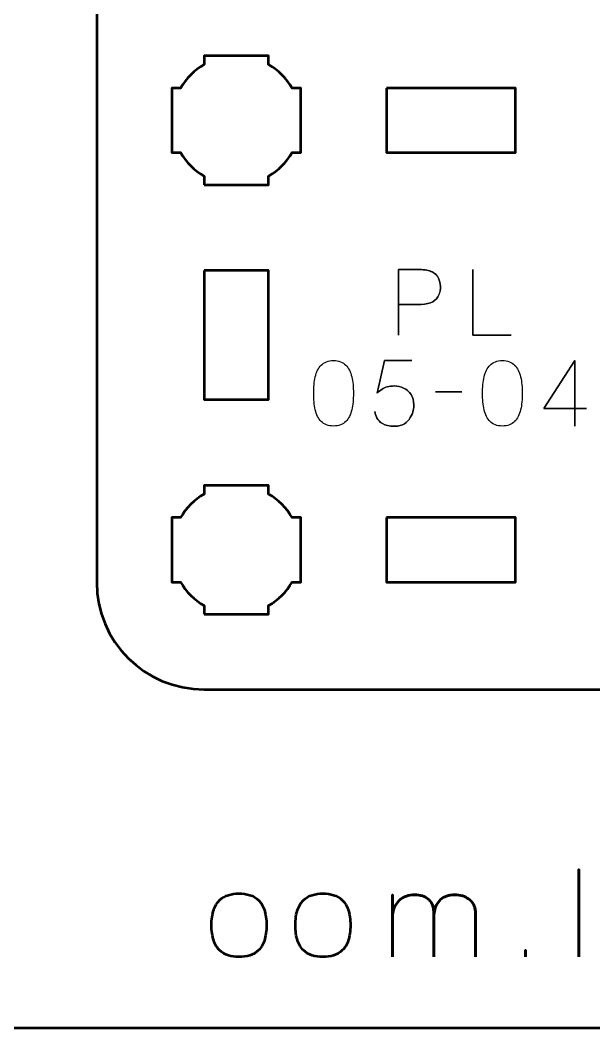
# Model space of a CAD drawing. Header units: centimetres. Extents: x -21 to 0, y -29.7 to 0.
# Drawn here: x -10.5 to -7.828, y -29.7 to -25.008 of the extents above; entities that cross this region are included whole.
import ezdxf

# ---------------------------------------------------------------- set-up
doc = ezdxf.new("R2010")
doc.units = ezdxf.units.CM
doc.header["$MEASUREMENT"] = 0
doc.layers.add('Layer 1', color=7, linetype='Continuous')

msp = doc.modelspace()

# ---------------------------------------------------------------- linework, layer by layer
at = {"layer": 'Layer 1', "color": 1, "lineweight": 53}
msp.add_open_spline([(-21.00003, -29.19995), (-21.00003, -29.19995), (-21.00003, -1.69992), (-21.00003, -1.69992), (-21.00003, -1.69992), (-21.00003, -1.61709), (-20.93286, -1.54992), (-20.85003, -1.54992), (-20.85003, -1.54992), (-20.7672, -1.54992), (-20.70003, -1.48275), (-20.70003, -1.39992), (-20.70003, -1.39992), (-20.70003, -1.31709), (-20.7672, -1.24992), (-20.85003, -1.24992), (-20.85003, -1.24992), (-20.93286, -1.24992), (-21.00003, -1.18275), (-21.00003, -1.09992), (-21.00003, -1.09992), (-21.00003, -1.09992), (-21.00003, -0.49992), (-21.00003, -0.49992), (-21.00003, -0.49992), (-21.00003, -0.22295), (-20.77694, 0.00004), (-20.49994, 0.00004), (-20.49994, 0.00004), (-20.49994, 0.00004), (-0.50008, 0.00004), (-0.50008, 0.00004), (-0.50008, 0.00004), (-0.22294, 0.00004), (0.00002, -0.22295), (0.00002, -0.49992), (0.00002, -0.49992), (0.00002, -0.49992), (0.00002, -29.19995), (0.00002, -29.19995), (0.00002, -29.19995), (0.00002, -29.47695), (-0.22294, -29.70004), (-0.50008, -29.70004), (-0.50008, -29.70004), (-0.50008, -29.70004), (-20.49994, -29.70004), (-20.49994, -29.70004), (-20.49994, -29.70004), (-20.77694, -29.70004), (-21.00003, -29.47695), (-21.00003, -29.19995)], degree=3, knots=[0, 0, 0, 0, 0.0769231, 0.0769231, 0.0769231, 0.0769231, 0.1538462, 0.1538462, 0.1538462, 0.1538462, 0.2307692, 0.2307692, 0.2307692, 0.2307692, 0.3076923, 0.3076923, 0.3076923, 0.3076923, 0.3846154, 0.3846154, 0.3846154, 0.3846154, 0.4615385, 0.4615385, 0.4615385, 0.4615385, 0.5384615, 0.5384615, 0.5384615, 0.5384615, 0.6153846, 0.6153846, 0.6153846, 0.6153846, 0.6923077, 0.6923077, 0.6923077, 0.6923077, 0.7692308, 0.7692308, 0.7692308, 0.7692308, 0.8461538, 0.8461538, 0.8461538, 0.8461538, 0.9230769, 0.9230769, 0.9230769, 0.9230769, 1, 1, 1, 1], dxfattribs=at)
at = {"layer": 'Layer 1', "color": 3, "lineweight": 53}
msp.add_open_spline([(-9.64358, -20.8244), (-9.64358, -20.8244), (-1.34368, -20.8244), (-1.34368, -20.8244), (-1.34368, -20.8244), (-1.06668, -20.8244), (-0.84358, -21.04749), (-0.84358, -21.32449), (-0.84358, -21.32449), (-0.84358, -21.32449), (-0.84358, -27.62446), (-0.84358, -27.62446), (-0.84358, -27.62446), (-0.84358, -27.90143), (-1.06668, -28.12442), (-1.34368, -28.12442), (-1.34368, -28.12442), (-1.34368, -28.12442), (-9.64358, -28.12442), (-9.64358, -28.12442), (-9.64358, -28.12442), (-9.92058, -28.12442), (-10.14368, -27.90143), (-10.14368, -27.62446), (-10.14368, -27.62446), (-10.14368, -27.62446), (-10.14368, -21.32449), (-10.14368, -21.32449), (-10.14368, -21.32449), (-10.14368, -21.04749), (-9.92058, -20.8244), (-9.64358, -20.8244)], degree=3, knots=[0, 0, 0, 0, 0.125, 0.125, 0.125, 0.125, 0.25, 0.25, 0.25, 0.25, 0.375, 0.375, 0.375, 0.375, 0.5, 0.5, 0.5, 0.5, 0.625, 0.625, 0.625, 0.625, 0.75, 0.75, 0.75, 0.75, 0.875, 0.875, 0.875, 0.875, 1, 1, 1, 1], dxfattribs=at)
at = {"layer": 'Layer 1', "lineweight": 53}
for points, knots in [([(-9.64358, -25.77442), (-9.64358, -25.77442), (-9.64358, -25.73435), (-9.64358, -25.73435), (-9.64358, -25.73435), (-9.68919, -25.70789), (-9.72712, -25.66997), (-9.75344, -25.62435), (-9.75344, -25.62435), (-9.75344, -25.62435), (-9.79365, -25.62435), (-9.79365, -25.62435), (-9.79365, -25.62435), (-9.79365, -25.62435), (-9.79365, -25.47442), (-9.79365, -25.47442), (-9.79365, -25.47442), (-9.79365, -25.47442), (-9.79365, -25.32435), (-9.79365, -25.32435), (-9.79365, -25.32435), (-9.79365, -25.32435), (-9.75344, -25.32435), (-9.75344, -25.32435), (-9.75344, -25.32435), (-9.72712, -25.27888), (-9.68919, -25.24085), (-9.64358, -25.21453), (-9.64358, -25.21453), (-9.64358, -25.21453), (-9.64358, -25.17442), (-9.64358, -25.17442), (-9.64358, -25.17442), (-9.64358, -25.17442), (-9.49365, -25.17442), (-9.49365, -25.17442), (-9.49365, -25.17442), (-9.49365, -25.17442), (-9.34358, -25.17442), (-9.34358, -25.17442), (-9.34358, -25.17442), (-9.34358, -25.17442), (-9.34358, -25.21453), (-9.34358, -25.21453), (-9.34358, -25.21453), (-9.29811, -25.24085), (-9.26008, -25.27888), (-9.23376, -25.32435), (-9.23376, -25.32435), (-9.23376, -25.32435), (-9.19365, -25.32435), (-9.19365, -25.32435), (-9.19365, -25.32435), (-9.19365, -25.32435), (-9.19365, -25.47442), (-9.19365, -25.47442), (-9.19365, -25.47442), (-9.19365, -25.47442), (-9.19365, -25.62435), (-9.19365, -25.62435), (-9.19365, -25.62435), (-9.19365, -25.62435), (-9.23376, -25.62435), (-9.23376, -25.62435), (-9.23376, -25.62435), (-9.26008, -25.66997), (-9.29811, -25.70789), (-9.34358, -25.73435), (-9.34358, -25.73435), (-9.34358, -25.73435), (-9.34358, -25.77442), (-9.34358, -25.77442), (-9.34358, -25.77442), (-9.34358, -25.77442), (-9.49365, -25.77442), (-9.49365, -25.77442), (-9.49365, -25.77442), (-9.49365, -25.77442), (-9.64358, -25.77442), (-9.64358, -25.77442)], [0, 0, 0, 0, 0.05, 0.05, 0.05, 0.05, 0.1, 0.1, 0.1, 0.1, 0.15, 0.15, 0.15, 0.15, 0.2, 0.2, 0.2, 0.2, 0.25, 0.25, 0.25, 0.25, 0.3, 0.3, 0.3, 0.3, 0.35, 0.35, 0.35, 0.35, 0.4, 0.4, 0.4, 0.4, 0.45, 0.45, 0.45, 0.45, 0.5, 0.5, 0.5, 0.5, 0.55, 0.55, 0.55, 0.55, 0.6, 0.6, 0.6, 0.6, 0.65, 0.65, 0.65, 0.65, 0.7, 0.7, 0.7, 0.7, 0.75, 0.75, 0.75, 0.75, 0.8, 0.8, 0.8, 0.8, 0.85, 0.85, 0.85, 0.85, 0.9, 0.9, 0.9, 0.9, 0.95, 0.95, 0.95, 0.95, 1, 1, 1, 1]), ([(-8.79363, -25.32435), (-8.79363, -25.32435), (-8.19363, -25.32435), (-8.19363, -25.32435), (-8.19363, -25.32435), (-8.19363, -25.32435), (-8.19363, -25.62435), (-8.19363, -25.62435), (-8.19363, -25.62435), (-8.19363, -25.62435), (-8.79363, -25.62435), (-8.79363, -25.62435), (-8.79363, -25.62435), (-8.79363, -25.62435), (-8.79363, -25.32435), (-8.79363, -25.32435)], [0, 0, 0, 0, 0.25, 0.25, 0.25, 0.25, 0.5, 0.5, 0.5, 0.5, 0.75, 0.75, 0.75, 0.75, 1, 1, 1, 1]), ([(-9.64358, -26.17447), (-9.64358, -26.17447), (-9.34358, -26.17447), (-9.34358, -26.17447), (-9.34358, -26.17447), (-9.34358, -26.17447), (-9.34358, -26.77448), (-9.34358, -26.77448), (-9.34358, -26.77448), (-9.34358, -26.77448), (-9.64358, -26.77448), (-9.64358, -26.77448), (-9.64358, -26.77448), (-9.64358, -26.77448), (-9.64358, -26.17447), (-9.64358, -26.17447)], [0, 0, 0, 0, 0.25, 0.25, 0.25, 0.25, 0.5, 0.5, 0.5, 0.5, 0.75, 0.75, 0.75, 0.75, 1, 1, 1, 1]), ([(-9.64358, -27.77439), (-9.64358, -27.77439), (-9.64358, -27.73428), (-9.64358, -27.73428), (-9.64358, -27.73428), (-9.68919, -27.70796), (-9.72712, -27.66993), (-9.75344, -27.62446), (-9.75344, -27.62446), (-9.75344, -27.62446), (-9.79365, -27.62446), (-9.79365, -27.62446), (-9.79365, -27.62446), (-9.79365, -27.62446), (-9.79365, -27.47439), (-9.79365, -27.47439), (-9.79365, -27.47439), (-9.79365, -27.47439), (-9.79365, -27.32446), (-9.79365, -27.32446), (-9.79365, -27.32446), (-9.79365, -27.32446), (-9.75344, -27.32446), (-9.75344, -27.32446), (-9.75344, -27.32446), (-9.72712, -27.27884), (-9.68919, -27.24096), (-9.64358, -27.21464), (-9.64358, -27.21464), (-9.64358, -27.21464), (-9.64358, -27.17439), (-9.64358, -27.17439), (-9.64358, -27.17439), (-9.64358, -27.17439), (-9.49365, -27.17439), (-9.49365, -27.17439), (-9.49365, -27.17439), (-9.49365, -27.17439), (-9.34358, -27.17439), (-9.34358, -27.17439), (-9.34358, -27.17439), (-9.34358, -27.17439), (-9.34358, -27.21464), (-9.34358, -27.21464), (-9.34358, -27.21464), (-9.29811, -27.24096), (-9.26008, -27.27884), (-9.23376, -27.32446), (-9.23376, -27.32446), (-9.23376, -27.32446), (-9.19365, -27.32446), (-9.19365, -27.32446), (-9.19365, -27.32446), (-9.19365, -27.32446), (-9.19365, -27.47439), (-9.19365, -27.47439), (-9.19365, -27.47439), (-9.19365, -27.47439), (-9.19365, -27.62446), (-9.19365, -27.62446), (-9.19365, -27.62446), (-9.19365, -27.62446), (-9.23376, -27.62446), (-9.23376, -27.62446), (-9.23376, -27.62446), (-9.26008, -27.66993), (-9.29811, -27.70796), (-9.34358, -27.73428), (-9.34358, -27.73428), (-9.34358, -27.73428), (-9.34358, -27.77439), (-9.34358, -27.77439), (-9.34358, -27.77439), (-9.34358, -27.77439), (-9.49365, -27.77439), (-9.49365, -27.77439), (-9.49365, -27.77439), (-9.49365, -27.77439), (-9.64358, -27.77439), (-9.64358, -27.77439)], [0, 0, 0, 0, 0.05, 0.05, 0.05, 0.05, 0.1, 0.1, 0.1, 0.1, 0.15, 0.15, 0.15, 0.15, 0.2, 0.2, 0.2, 0.2, 0.25, 0.25, 0.25, 0.25, 0.3, 0.3, 0.3, 0.3, 0.35, 0.35, 0.35, 0.35, 0.4, 0.4, 0.4, 0.4, 0.45, 0.45, 0.45, 0.45, 0.5, 0.5, 0.5, 0.5, 0.55, 0.55, 0.55, 0.55, 0.6, 0.6, 0.6, 0.6, 0.65, 0.65, 0.65, 0.65, 0.7, 0.7, 0.7, 0.7, 0.75, 0.75, 0.75, 0.75, 0.8, 0.8, 0.8, 0.8, 0.85, 0.85, 0.85, 0.85, 0.9, 0.9, 0.9, 0.9, 0.95, 0.95, 0.95, 0.95, 1, 1, 1, 1]), ([(-8.79363, -27.32446), (-8.79363, -27.32446), (-8.19363, -27.32446), (-8.19363, -27.32446), (-8.19363, -27.32446), (-8.19363, -27.32446), (-8.19363, -27.62446), (-8.19363, -27.62446), (-8.19363, -27.62446), (-8.19363, -27.62446), (-8.79363, -27.62446), (-8.79363, -27.62446), (-8.79363, -27.62446), (-8.79363, -27.62446), (-8.79363, -27.32446), (-8.79363, -27.32446)], [0, 0, 0, 0, 0.25, 0.25, 0.25, 0.25, 0.5, 0.5, 0.5, 0.5, 0.75, 0.75, 0.75, 0.75, 1, 1, 1, 1])]:
    msp.add_open_spline(points, degree=3, knots=knots, dxfattribs=at)
at = {"layer": 'Layer 1', "color": 5, "lineweight": 30}
for points, knots in [([(-8.73821, -26.47448), (-8.73821, -26.47448), (-8.73821, -26.16925), (-8.73821, -26.16925), (-8.73821, -26.16925), (-8.73821, -26.16925), (-8.64092, -26.16925), (-8.64092, -26.16925), (-8.64092, -26.16925), (-8.6153, -26.16953), (-8.5953, -26.17324), (-8.58112, -26.1804), (-8.58112, -26.1804), (-8.56722, -26.1877), (-8.55741, -26.19723), (-8.55177, -26.20908), (-8.55177, -26.20908), (-8.54627, -26.22093), (-8.54323, -26.23374), (-8.54267, -26.2475), (-8.54267, -26.2475), (-8.542, -26.26157), (-8.54432, -26.27494), (-8.54983, -26.28761), (-8.54983, -26.28761), (-8.55537, -26.30031), (-8.56486, -26.31075), (-8.57809, -26.3189), (-8.57809, -26.3189), (-8.5916, -26.32701), (-8.6098, -26.33118), (-8.63294, -26.33142), (-8.63294, -26.33142), (-8.63294, -26.33142), (-8.73821, -26.33142), (-8.73821, -26.33142), (-8.73821, -26.33142), (-8.73821, -26.33142), (-8.63294, -26.33142), (-8.63294, -26.33142), (-8.63294, -26.33142), (-8.61019, -26.33118), (-8.59216, -26.32701), (-8.57865, -26.3189), (-8.57865, -26.3189), (-8.56528, -26.31075), (-8.55576, -26.30031), (-8.55011, -26.28761), (-8.55011, -26.28761), (-8.54461, -26.27494), (-8.54214, -26.26157), (-8.54267, -26.2475), (-8.54267, -26.2475), (-8.54323, -26.23374), (-8.54627, -26.22093), (-8.55191, -26.20908), (-8.55191, -26.20908), (-8.5577, -26.19723), (-8.56761, -26.1877), (-8.58154, -26.1804), (-8.58154, -26.1804), (-8.59572, -26.17324), (-8.61559, -26.16953), (-8.64092, -26.16925), (-8.64092, -26.16925), (-8.64092, -26.16925), (-8.73821, -26.16925), (-8.73821, -26.16925), (-8.73821, -26.16925), (-8.73821, -26.16925), (-8.73821, -26.47448), (-8.73821, -26.47448)], [0, 0, 0, 0, 0.0555556, 0.0555556, 0.0555556, 0.0555556, 0.1111111, 0.1111111, 0.1111111, 0.1111111, 0.1666667, 0.1666667, 0.1666667, 0.1666667, 0.2222222, 0.2222222, 0.2222222, 0.2222222, 0.2777778, 0.2777778, 0.2777778, 0.2777778, 0.3333333, 0.3333333, 0.3333333, 0.3333333, 0.3888889, 0.3888889, 0.3888889, 0.3888889, 0.4444444, 0.4444444, 0.4444444, 0.4444444, 0.5, 0.5, 0.5, 0.5, 0.5555556, 0.5555556, 0.5555556, 0.5555556, 0.6111111, 0.6111111, 0.6111111, 0.6111111, 0.6666667, 0.6666667, 0.6666667, 0.6666667, 0.7222222, 0.7222222, 0.7222222, 0.7222222, 0.7777778, 0.7777778, 0.7777778, 0.7777778, 0.8333333, 0.8333333, 0.8333333, 0.8333333, 0.8888889, 0.8888889, 0.8888889, 0.8888889, 0.9444444, 0.9444444, 0.9444444, 0.9444444, 1, 1, 1, 1]), ([(-8.2136, -26.47448), (-8.2136, -26.47448), (-8.39178, -26.47448), (-8.39178, -26.47448), (-8.39178, -26.47448), (-8.39178, -26.47448), (-8.39178, -26.16925), (-8.39178, -26.16925), (-8.39178, -26.16925), (-8.39178, -26.16925), (-8.39178, -26.47448), (-8.39178, -26.47448), (-8.39178, -26.47448), (-8.39178, -26.47448), (-8.2136, -26.47448), (-8.2136, -26.47448)], [0, 0, 0, 0, 0.25, 0.25, 0.25, 0.25, 0.5, 0.5, 0.5, 0.5, 0.75, 0.75, 0.75, 0.75, 1, 1, 1, 1]), ([(-9.04068, -26.89781), (-9.01617, -26.89753), (-8.99715, -26.89065), (-8.98364, -26.87714), (-8.98364, -26.87714), (-8.97027, -26.86362), (-8.96092, -26.84546), (-8.95566, -26.82242), (-8.95566, -26.82242), (-8.95058, -26.79956), (-8.94808, -26.77391), (-8.94836, -26.74541), (-8.94836, -26.74541), (-8.94808, -26.71729), (-8.95058, -26.69165), (-8.95566, -26.66864), (-8.95566, -26.66864), (-8.96092, -26.64589), (-8.97027, -26.62772), (-8.98364, -26.61393), (-8.98364, -26.61393), (-8.99715, -26.60042), (-9.01617, -26.5934), (-9.04068, -26.59297), (-9.04068, -26.59297), (-9.06538, -26.5934), (-9.08439, -26.60042), (-9.09776, -26.61393), (-9.09776, -26.61393), (-9.11124, -26.62772), (-9.12048, -26.64589), (-9.1256, -26.66864), (-9.1256, -26.66864), (-9.13082, -26.69165), (-9.13329, -26.71729), (-9.1329, -26.74541), (-9.1329, -26.74541), (-9.13329, -26.77391), (-9.13082, -26.79956), (-9.1256, -26.82242), (-9.1256, -26.82242), (-9.12048, -26.84546), (-9.11124, -26.86362), (-9.09776, -26.87714), (-9.09776, -26.87714), (-9.08439, -26.89065), (-9.06538, -26.89753), (-9.04068, -26.89781)], [0, 0, 0, 0, 0.0833333, 0.0833333, 0.0833333, 0.0833333, 0.1666667, 0.1666667, 0.1666667, 0.1666667, 0.25, 0.25, 0.25, 0.25, 0.3333333, 0.3333333, 0.3333333, 0.3333333, 0.4166667, 0.4166667, 0.4166667, 0.4166667, 0.5, 0.5, 0.5, 0.5, 0.5833333, 0.5833333, 0.5833333, 0.5833333, 0.6666667, 0.6666667, 0.6666667, 0.6666667, 0.75, 0.75, 0.75, 0.75, 0.8333333, 0.8333333, 0.8333333, 0.8333333, 0.9166667, 0.9166667, 0.9166667, 0.9166667, 1, 1, 1, 1]), ([(-9.04068, -26.89781), (-9.01617, -26.89753), (-8.99715, -26.89065), (-8.98364, -26.87714), (-8.98364, -26.87714), (-8.97027, -26.86362), (-8.96092, -26.84546), (-8.95566, -26.82242), (-8.95566, -26.82242), (-8.95058, -26.79956), (-8.94808, -26.77391), (-8.94836, -26.74541), (-8.94836, -26.74541), (-8.94808, -26.71729), (-8.95058, -26.69165), (-8.95566, -26.66864), (-8.95566, -26.66864), (-8.96092, -26.64589), (-8.97027, -26.62772), (-8.98364, -26.61393), (-8.98364, -26.61393), (-8.99715, -26.60042), (-9.01617, -26.5934), (-9.04068, -26.59297), (-9.04068, -26.59297), (-9.06538, -26.5934), (-9.08439, -26.60042), (-9.09776, -26.61393), (-9.09776, -26.61393), (-9.11124, -26.62772), (-9.12048, -26.64589), (-9.1256, -26.66864), (-9.1256, -26.66864), (-9.13082, -26.69165), (-9.13329, -26.71729), (-9.1329, -26.74541), (-9.1329, -26.74541), (-9.13329, -26.77391), (-9.13082, -26.79956), (-9.1256, -26.82242), (-9.1256, -26.82242), (-9.12048, -26.84546), (-9.11124, -26.86362), (-9.09776, -26.87714), (-9.09776, -26.87714), (-9.08439, -26.89065), (-9.06538, -26.89753), (-9.04068, -26.89781)], [0, 0, 0, 0, 0.0833333, 0.0833333, 0.0833333, 0.0833333, 0.1666667, 0.1666667, 0.1666667, 0.1666667, 0.25, 0.25, 0.25, 0.25, 0.3333333, 0.3333333, 0.3333333, 0.3333333, 0.4166667, 0.4166667, 0.4166667, 0.4166667, 0.5, 0.5, 0.5, 0.5, 0.5833333, 0.5833333, 0.5833333, 0.5833333, 0.6666667, 0.6666667, 0.6666667, 0.6666667, 0.75, 0.75, 0.75, 0.75, 0.8333333, 0.8333333, 0.8333333, 0.8333333, 0.9166667, 0.9166667, 0.9166667, 0.9166667, 1, 1, 1, 1]), ([(-8.67619, -26.59259), (-8.67619, -26.59259), (-8.80326, -26.59259), (-8.80326, -26.59259), (-8.80326, -26.59259), (-8.80326, -26.59259), (-8.83702, -26.74417), (-8.83702, -26.74417), (-8.83702, -26.74417), (-8.8293, -26.73754), (-8.82186, -26.73162), (-8.81455, -26.72664), (-8.81455, -26.72664), (-8.80753, -26.72184), (-8.79942, -26.7181), (-8.79018, -26.71549), (-8.79018, -26.71549), (-8.78107, -26.71302), (-8.76964, -26.71179), (-8.75585, -26.71151), (-8.75585, -26.71151), (-8.74167, -26.71165), (-8.72773, -26.71482), (-8.71412, -26.72114), (-8.71412, -26.72114), (-8.70061, -26.72763), (-8.68932, -26.73726), (-8.68036, -26.7501), (-8.68036, -26.7501), (-8.67154, -26.76319), (-8.66684, -26.77956), (-8.66642, -26.79914), (-8.66642, -26.79914), (-8.66642, -26.80602), (-8.66766, -26.81484), (-8.66988, -26.82574), (-8.66988, -26.82574), (-8.67235, -26.83664), (-8.67676, -26.84764), (-8.68311, -26.85883), (-8.68311, -26.85883), (-8.68956, -26.87012), (-8.69867, -26.87961), (-8.71052, -26.88719), (-8.71052, -26.88719), (-8.72251, -26.89492), (-8.73793, -26.89876), (-8.7567, -26.89904), (-8.7567, -26.89904), (-8.78178, -26.89862), (-8.80051, -26.89463), (-8.81289, -26.88691), (-8.81289, -26.88691), (-8.82559, -26.87922), (-8.83413, -26.86997), (-8.83868, -26.85936), (-8.83868, -26.85936), (-8.84352, -26.84888), (-8.84655, -26.83939), (-8.84764, -26.83057), (-8.84764, -26.83057), (-8.84655, -26.83939), (-8.84352, -26.84888), (-8.83868, -26.85936), (-8.83868, -26.85936), (-8.83413, -26.86997), (-8.82559, -26.87922), (-8.81289, -26.88691), (-8.81289, -26.88691), (-8.80051, -26.89463), (-8.78178, -26.89862), (-8.7567, -26.89904), (-8.7567, -26.89904), (-8.73793, -26.89876), (-8.72251, -26.89492), (-8.71052, -26.88719), (-8.71052, -26.88719), (-8.69867, -26.87961), (-8.68956, -26.87012), (-8.68311, -26.85883), (-8.68311, -26.85883), (-8.67676, -26.84764), (-8.67235, -26.83664), (-8.66988, -26.82574), (-8.66988, -26.82574), (-8.66766, -26.81484), (-8.66642, -26.80602), (-8.66642, -26.79914), (-8.66642, -26.79914), (-8.66684, -26.77956), (-8.67154, -26.76319), (-8.68036, -26.7501), (-8.68036, -26.7501), (-8.68932, -26.73726), (-8.70061, -26.72763), (-8.71412, -26.72114), (-8.71412, -26.72114), (-8.72773, -26.71482), (-8.74167, -26.71165), (-8.75585, -26.71151), (-8.75585, -26.71151), (-8.76964, -26.71179), (-8.78107, -26.71302), (-8.79018, -26.71549), (-8.79018, -26.71549), (-8.79942, -26.7181), (-8.80753, -26.72184), (-8.81455, -26.72664), (-8.81455, -26.72664), (-8.82186, -26.73162), (-8.8293, -26.73754), (-8.83702, -26.74417), (-8.83702, -26.74417), (-8.83702, -26.74417), (-8.80326, -26.59259), (-8.80326, -26.59259), (-8.80326, -26.59259), (-8.80326, -26.59259), (-8.67619, -26.59259), (-8.67619, -26.59259)], [0, 0, 0, 0, 0.0333333, 0.0333333, 0.0333333, 0.0333333, 0.0666667, 0.0666667, 0.0666667, 0.0666667, 0.1, 0.1, 0.1, 0.1, 0.1333333, 0.1333333, 0.1333333, 0.1333333, 0.1666667, 0.1666667, 0.1666667, 0.1666667, 0.2, 0.2, 0.2, 0.2, 0.2333333, 0.2333333, 0.2333333, 0.2333333, 0.2666667, 0.2666667, 0.2666667, 0.2666667, 0.3, 0.3, 0.3, 0.3, 0.3333333, 0.3333333, 0.3333333, 0.3333333, 0.3666667, 0.3666667, 0.3666667, 0.3666667, 0.4, 0.4, 0.4, 0.4, 0.4333333, 0.4333333, 0.4333333, 0.4333333, 0.4666667, 0.4666667, 0.4666667, 0.4666667, 0.5, 0.5, 0.5, 0.5, 0.5333333, 0.5333333, 0.5333333, 0.5333333, 0.5666667, 0.5666667, 0.5666667, 0.5666667, 0.6, 0.6, 0.6, 0.6, 0.6333333, 0.6333333, 0.6333333, 0.6333333, 0.6666667, 0.6666667, 0.6666667, 0.6666667, 0.7, 0.7, 0.7, 0.7, 0.7333333, 0.7333333, 0.7333333, 0.7333333, 0.7666667, 0.7666667, 0.7666667, 0.7666667, 0.8, 0.8, 0.8, 0.8, 0.8333333, 0.8333333, 0.8333333, 0.8333333, 0.8666667, 0.8666667, 0.8666667, 0.8666667, 0.9, 0.9, 0.9, 0.9, 0.9333333, 0.9333333, 0.9333333, 0.9333333, 0.9666667, 0.9666667, 0.9666667, 0.9666667, 1, 1, 1, 1]), ([(-8.25438, -26.89781), (-8.22986, -26.89753), (-8.21084, -26.89065), (-8.19733, -26.87714), (-8.19733, -26.87714), (-8.18396, -26.86362), (-8.17461, -26.84546), (-8.16936, -26.82242), (-8.16936, -26.82242), (-8.16428, -26.79956), (-8.16177, -26.77391), (-8.16206, -26.74541), (-8.16206, -26.74541), (-8.16177, -26.71729), (-8.16428, -26.69165), (-8.16936, -26.66864), (-8.16936, -26.66864), (-8.17461, -26.64589), (-8.18396, -26.62772), (-8.19733, -26.61393), (-8.19733, -26.61393), (-8.21084, -26.60042), (-8.22986, -26.5934), (-8.25438, -26.59297), (-8.25438, -26.59297), (-8.27907, -26.5934), (-8.29809, -26.60042), (-8.31146, -26.61393), (-8.31146, -26.61393), (-8.32493, -26.62772), (-8.33418, -26.64589), (-8.33929, -26.66864), (-8.33929, -26.66864), (-8.34451, -26.69165), (-8.34698, -26.71729), (-8.34659, -26.74541), (-8.34659, -26.74541), (-8.34698, -26.77391), (-8.34451, -26.79956), (-8.33929, -26.82242), (-8.33929, -26.82242), (-8.33418, -26.84546), (-8.32493, -26.86362), (-8.31146, -26.87714), (-8.31146, -26.87714), (-8.29809, -26.89065), (-8.27907, -26.89753), (-8.25438, -26.89781)], [0, 0, 0, 0, 0.0833333, 0.0833333, 0.0833333, 0.0833333, 0.1666667, 0.1666667, 0.1666667, 0.1666667, 0.25, 0.25, 0.25, 0.25, 0.3333333, 0.3333333, 0.3333333, 0.3333333, 0.4166667, 0.4166667, 0.4166667, 0.4166667, 0.5, 0.5, 0.5, 0.5, 0.5833333, 0.5833333, 0.5833333, 0.5833333, 0.6666667, 0.6666667, 0.6666667, 0.6666667, 0.75, 0.75, 0.75, 0.75, 0.8333333, 0.8333333, 0.8333333, 0.8333333, 0.9166667, 0.9166667, 0.9166667, 0.9166667, 1, 1, 1, 1]), ([(-8.25438, -26.89781), (-8.22986, -26.89753), (-8.21084, -26.89065), (-8.19733, -26.87714), (-8.19733, -26.87714), (-8.18396, -26.86362), (-8.17461, -26.84546), (-8.16936, -26.82242), (-8.16936, -26.82242), (-8.16428, -26.79956), (-8.16177, -26.77391), (-8.16206, -26.74541), (-8.16206, -26.74541), (-8.16177, -26.71729), (-8.16428, -26.69165), (-8.16936, -26.66864), (-8.16936, -26.66864), (-8.17461, -26.64589), (-8.18396, -26.62772), (-8.19733, -26.61393), (-8.19733, -26.61393), (-8.21084, -26.60042), (-8.22986, -26.5934), (-8.25438, -26.59297), (-8.25438, -26.59297), (-8.27907, -26.5934), (-8.29809, -26.60042), (-8.31146, -26.61393), (-8.31146, -26.61393), (-8.32493, -26.62772), (-8.33418, -26.64589), (-8.33929, -26.66864), (-8.33929, -26.66864), (-8.34451, -26.69165), (-8.34698, -26.71729), (-8.34659, -26.74541), (-8.34659, -26.74541), (-8.34698, -26.77391), (-8.34451, -26.79956), (-8.33929, -26.82242), (-8.33929, -26.82242), (-8.33418, -26.84546), (-8.32493, -26.86362), (-8.31146, -26.87714), (-8.31146, -26.87714), (-8.29809, -26.89065), (-8.27907, -26.89753), (-8.25438, -26.89781)], [0, 0, 0, 0, 0.0833333, 0.0833333, 0.0833333, 0.0833333, 0.1666667, 0.1666667, 0.1666667, 0.1666667, 0.25, 0.25, 0.25, 0.25, 0.3333333, 0.3333333, 0.3333333, 0.3333333, 0.4166667, 0.4166667, 0.4166667, 0.4166667, 0.5, 0.5, 0.5, 0.5, 0.5833333, 0.5833333, 0.5833333, 0.5833333, 0.6666667, 0.6666667, 0.6666667, 0.6666667, 0.75, 0.75, 0.75, 0.75, 0.8333333, 0.8333333, 0.8333333, 0.8333333, 0.9166667, 0.9166667, 0.9166667, 0.9166667, 1, 1, 1, 1]), ([(-7.91747, -26.89781), (-7.91747, -26.89781), (-7.91747, -26.59259), (-7.91747, -26.59259), (-7.91747, -26.59259), (-7.91747, -26.59259), (-8.06134, -26.81649), (-8.06134, -26.81649), (-8.06134, -26.81649), (-8.06134, -26.81649), (-7.86329, -26.81649), (-7.86329, -26.81649), (-7.86329, -26.81649), (-7.86329, -26.81649), (-8.06134, -26.81649), (-8.06134, -26.81649), (-8.06134, -26.81649), (-8.06134, -26.81649), (-7.91747, -26.59259), (-7.91747, -26.59259), (-7.91747, -26.59259), (-7.91747, -26.59259), (-7.91747, -26.89781), (-7.91747, -26.89781)], [0, 0, 0, 0, 0.1666667, 0.1666667, 0.1666667, 0.1666667, 0.3333333, 0.3333333, 0.3333333, 0.3333333, 0.5, 0.5, 0.5, 0.5, 0.6666667, 0.6666667, 0.6666667, 0.6666667, 0.8333333, 0.8333333, 0.8333333, 0.8333333, 1, 1, 1, 1]), ([(-8.56651, -26.73825), (-8.56651, -26.73825), (-8.44332, -26.73825), (-8.44332, -26.73825), (-8.44332, -26.73825), (-8.44332, -26.73825), (-8.56651, -26.73825), (-8.56651, -26.73825)], [0, 0, 0, 0, 0.5, 0.5, 0.5, 0.5, 1, 1, 1, 1])]:
    msp.add_open_spline(points, degree=3, knots=knots, dxfattribs=at)
at = {"layer": 'Layer 1', "color": 5, "lineweight": 53}
for points, knots in [([(-7.89814, -29.36992), (-7.89814, -29.36992), (-7.89814, -28.96296), (-7.89814, -28.96296), (-7.89814, -28.96296), (-7.89814, -28.96296), (-7.89814, -29.36992), (-7.89814, -29.36992)], [0, 0, 0, 0, 0.5, 0.5, 0.5, 0.5, 1, 1, 1, 1]), ([(-9.48083, -29.36992), (-9.46305, -29.37001), (-9.4465, -29.36776), (-9.43107, -29.36296), (-9.43107, -29.36296), (-9.41564, -29.35816), (-9.402, -29.35016), (-9.39033, -29.33897), (-9.39033, -29.33897), (-9.37857, -29.32778), (-9.36945, -29.31263), (-9.36277, -29.29344), (-9.36277, -29.29344), (-9.35619, -29.27434), (-9.3528, -29.25054), (-9.3527, -29.22204), (-9.3527, -29.22204), (-9.3528, -29.19363), (-9.35619, -29.16992), (-9.36277, -29.15092), (-9.36277, -29.15092), (-9.36945, -29.13191), (-9.37857, -29.11677), (-9.39033, -29.10557), (-9.39033, -29.10557), (-9.402, -29.09447), (-9.41564, -29.08648), (-9.43107, -29.08168), (-9.43107, -29.08168), (-9.4465, -29.07688), (-9.46305, -29.07462), (-9.48083, -29.07472), (-9.48083, -29.07472), (-9.49842, -29.07462), (-9.51498, -29.07688), (-9.53041, -29.08168), (-9.53041, -29.08168), (-9.54584, -29.08648), (-9.55938, -29.09447), (-9.57114, -29.10557), (-9.57114, -29.10557), (-9.5829, -29.11677), (-9.59212, -29.13191), (-9.5988, -29.15092), (-9.5988, -29.15092), (-9.60548, -29.16992), (-9.60887, -29.19363), (-9.60896, -29.22204), (-9.60896, -29.22204), (-9.60887, -29.25054), (-9.60548, -29.27434), (-9.5988, -29.29344), (-9.5988, -29.29344), (-9.59212, -29.31263), (-9.5829, -29.32778), (-9.57114, -29.33897), (-9.57114, -29.33897), (-9.55938, -29.35016), (-9.54584, -29.35816), (-9.53041, -29.36296), (-9.53041, -29.36296), (-9.51498, -29.36776), (-9.49842, -29.37001), (-9.48083, -29.36992)], [0, 0, 0, 0, 0.0625, 0.0625, 0.0625, 0.0625, 0.125, 0.125, 0.125, 0.125, 0.1875, 0.1875, 0.1875, 0.1875, 0.25, 0.25, 0.25, 0.25, 0.3125, 0.3125, 0.3125, 0.3125, 0.375, 0.375, 0.375, 0.375, 0.4375, 0.4375, 0.4375, 0.4375, 0.5, 0.5, 0.5, 0.5, 0.5625, 0.5625, 0.5625, 0.5625, 0.625, 0.625, 0.625, 0.625, 0.6875, 0.6875, 0.6875, 0.6875, 0.75, 0.75, 0.75, 0.75, 0.8125, 0.8125, 0.8125, 0.8125, 0.875, 0.875, 0.875, 0.875, 0.9375, 0.9375, 0.9375, 0.9375, 1, 1, 1, 1]), ([(-9.48083, -29.36992), (-9.46305, -29.37001), (-9.4465, -29.36776), (-9.43107, -29.36296), (-9.43107, -29.36296), (-9.41564, -29.35816), (-9.402, -29.35016), (-9.39033, -29.33897), (-9.39033, -29.33897), (-9.37857, -29.32778), (-9.36945, -29.31263), (-9.36277, -29.29344), (-9.36277, -29.29344), (-9.35619, -29.27434), (-9.3528, -29.25054), (-9.3527, -29.22204), (-9.3527, -29.22204), (-9.3528, -29.19363), (-9.35619, -29.16992), (-9.36277, -29.15092), (-9.36277, -29.15092), (-9.36945, -29.13191), (-9.37857, -29.11677), (-9.39033, -29.10557), (-9.39033, -29.10557), (-9.402, -29.09447), (-9.41564, -29.08648), (-9.43107, -29.08168), (-9.43107, -29.08168), (-9.4465, -29.07688), (-9.46305, -29.07462), (-9.48083, -29.07472), (-9.48083, -29.07472), (-9.49842, -29.07462), (-9.51498, -29.07688), (-9.53041, -29.08168), (-9.53041, -29.08168), (-9.54584, -29.08648), (-9.55938, -29.09447), (-9.57114, -29.10557), (-9.57114, -29.10557), (-9.5829, -29.11677), (-9.59212, -29.13191), (-9.5988, -29.15092), (-9.5988, -29.15092), (-9.60548, -29.16992), (-9.60887, -29.19363), (-9.60896, -29.22204), (-9.60896, -29.22204), (-9.60887, -29.25054), (-9.60548, -29.27434), (-9.5988, -29.29344), (-9.5988, -29.29344), (-9.59212, -29.31263), (-9.5829, -29.32778), (-9.57114, -29.33897), (-9.57114, -29.33897), (-9.55938, -29.35016), (-9.54584, -29.35816), (-9.53041, -29.36296), (-9.53041, -29.36296), (-9.51498, -29.36776), (-9.49842, -29.37001), (-9.48083, -29.36992)], [0, 0, 0, 0, 0.0625, 0.0625, 0.0625, 0.0625, 0.125, 0.125, 0.125, 0.125, 0.1875, 0.1875, 0.1875, 0.1875, 0.25, 0.25, 0.25, 0.25, 0.3125, 0.3125, 0.3125, 0.3125, 0.375, 0.375, 0.375, 0.375, 0.4375, 0.4375, 0.4375, 0.4375, 0.5, 0.5, 0.5, 0.5, 0.5625, 0.5625, 0.5625, 0.5625, 0.625, 0.625, 0.625, 0.625, 0.6875, 0.6875, 0.6875, 0.6875, 0.75, 0.75, 0.75, 0.75, 0.8125, 0.8125, 0.8125, 0.8125, 0.875, 0.875, 0.875, 0.875, 0.9375, 0.9375, 0.9375, 0.9375, 1, 1, 1, 1]), ([(-9.09024, -29.36992), (-9.07246, -29.37001), (-9.05591, -29.36776), (-9.04048, -29.36296), (-9.04048, -29.36296), (-9.02505, -29.35816), (-9.01141, -29.35016), (-8.99974, -29.33897), (-8.99974, -29.33897), (-8.98798, -29.32778), (-8.97886, -29.31263), (-8.97218, -29.29344), (-8.97218, -29.29344), (-8.9656, -29.27434), (-8.96221, -29.25054), (-8.96211, -29.22204), (-8.96211, -29.22204), (-8.96221, -29.19363), (-8.9656, -29.16992), (-8.97218, -29.15092), (-8.97218, -29.15092), (-8.97886, -29.13191), (-8.98798, -29.11677), (-8.99974, -29.10557), (-8.99974, -29.10557), (-9.01141, -29.09447), (-9.02505, -29.08648), (-9.04048, -29.08168), (-9.04048, -29.08168), (-9.05591, -29.07688), (-9.07246, -29.07462), (-9.09024, -29.07472), (-9.09024, -29.07472), (-9.10783, -29.07462), (-9.12439, -29.07688), (-9.13982, -29.08168), (-9.13982, -29.08168), (-9.15525, -29.08648), (-9.16879, -29.09447), (-9.18055, -29.10557), (-9.18055, -29.10557), (-9.19231, -29.11677), (-9.20153, -29.13191), (-9.20821, -29.15092), (-9.20821, -29.15092), (-9.21489, -29.16992), (-9.21828, -29.19363), (-9.21837, -29.22204), (-9.21837, -29.22204), (-9.21828, -29.25054), (-9.21489, -29.27434), (-9.20821, -29.29344), (-9.20821, -29.29344), (-9.20153, -29.31263), (-9.19231, -29.32778), (-9.18055, -29.33897), (-9.18055, -29.33897), (-9.16879, -29.35016), (-9.15525, -29.35816), (-9.13982, -29.36296), (-9.13982, -29.36296), (-9.12439, -29.36776), (-9.10783, -29.37001), (-9.09024, -29.36992)], [0, 0, 0, 0, 0.0625, 0.0625, 0.0625, 0.0625, 0.125, 0.125, 0.125, 0.125, 0.1875, 0.1875, 0.1875, 0.1875, 0.25, 0.25, 0.25, 0.25, 0.3125, 0.3125, 0.3125, 0.3125, 0.375, 0.375, 0.375, 0.375, 0.4375, 0.4375, 0.4375, 0.4375, 0.5, 0.5, 0.5, 0.5, 0.5625, 0.5625, 0.5625, 0.5625, 0.625, 0.625, 0.625, 0.625, 0.6875, 0.6875, 0.6875, 0.6875, 0.75, 0.75, 0.75, 0.75, 0.8125, 0.8125, 0.8125, 0.8125, 0.875, 0.875, 0.875, 0.875, 0.9375, 0.9375, 0.9375, 0.9375, 1, 1, 1, 1]), ([(-9.09024, -29.36992), (-9.07246, -29.37001), (-9.05591, -29.36776), (-9.04048, -29.36296), (-9.04048, -29.36296), (-9.02505, -29.35816), (-9.01141, -29.35016), (-8.99974, -29.33897), (-8.99974, -29.33897), (-8.98798, -29.32778), (-8.97886, -29.31263), (-8.97218, -29.29344), (-8.97218, -29.29344), (-8.9656, -29.27434), (-8.96221, -29.25054), (-8.96211, -29.22204), (-8.96211, -29.22204), (-8.96221, -29.19363), (-8.9656, -29.16992), (-8.97218, -29.15092), (-8.97218, -29.15092), (-8.97886, -29.13191), (-8.98798, -29.11677), (-8.99974, -29.10557), (-8.99974, -29.10557), (-9.01141, -29.09447), (-9.02505, -29.08648), (-9.04048, -29.08168), (-9.04048, -29.08168), (-9.05591, -29.07688), (-9.07246, -29.07462), (-9.09024, -29.07472), (-9.09024, -29.07472), (-9.10783, -29.07462), (-9.12439, -29.07688), (-9.13982, -29.08168), (-9.13982, -29.08168), (-9.15525, -29.08648), (-9.16879, -29.09447), (-9.18055, -29.10557), (-9.18055, -29.10557), (-9.19231, -29.11677), (-9.20153, -29.13191), (-9.20821, -29.15092), (-9.20821, -29.15092), (-9.21489, -29.16992), (-9.21828, -29.19363), (-9.21837, -29.22204), (-9.21837, -29.22204), (-9.21828, -29.25054), (-9.21489, -29.27434), (-9.20821, -29.29344), (-9.20821, -29.29344), (-9.20153, -29.31263), (-9.19231, -29.32778), (-9.18055, -29.33897), (-9.18055, -29.33897), (-9.16879, -29.35016), (-9.15525, -29.35816), (-9.13982, -29.36296), (-9.13982, -29.36296), (-9.12439, -29.36776), (-9.10783, -29.37001), (-9.09024, -29.36992)], [0, 0, 0, 0, 0.0625, 0.0625, 0.0625, 0.0625, 0.125, 0.125, 0.125, 0.125, 0.1875, 0.1875, 0.1875, 0.1875, 0.25, 0.25, 0.25, 0.25, 0.3125, 0.3125, 0.3125, 0.3125, 0.375, 0.375, 0.375, 0.375, 0.4375, 0.4375, 0.4375, 0.4375, 0.5, 0.5, 0.5, 0.5, 0.5625, 0.5625, 0.5625, 0.5625, 0.625, 0.625, 0.625, 0.625, 0.6875, 0.6875, 0.6875, 0.6875, 0.75, 0.75, 0.75, 0.75, 0.8125, 0.8125, 0.8125, 0.8125, 0.875, 0.875, 0.875, 0.875, 0.9375, 0.9375, 0.9375, 0.9375, 1, 1, 1, 1]), ([(-8.57435, -29.36992), (-8.57435, -29.36983), (-8.57435, -29.3671), (-8.57435, -29.36174), (-8.57435, -29.36174), (-8.57435, -29.35647), (-8.57435, -29.34922), (-8.57435, -29.3401), (-8.57435, -29.3401), (-8.57435, -29.33088), (-8.57435, -29.32053), (-8.57435, -29.30887), (-8.57435, -29.30887), (-8.57435, -29.2973), (-8.57435, -29.28516), (-8.57435, -29.27237), (-8.57435, -29.27237), (-8.57435, -29.25967), (-8.57435, -29.24715), (-8.57435, -29.23474), (-8.57435, -29.23474), (-8.57435, -29.22232), (-8.57435, -29.21065), (-8.57435, -29.19993), (-8.57435, -29.19993), (-8.57435, -29.18911), (-8.57435, -29.17989), (-8.57435, -29.17208), (-8.57435, -29.17208), (-8.57435, -29.16437), (-8.57435, -29.15882), (-8.57435, -29.15543), (-8.57435, -29.15543), (-8.57425, -29.15016), (-8.5751, -29.14424), (-8.5767, -29.13775), (-8.5767, -29.13775), (-8.5783, -29.13116), (-8.58103, -29.12458), (-8.58488, -29.11799), (-8.58488, -29.11799), (-8.58874, -29.11131), (-8.5941, -29.1052), (-8.60078, -29.09955), (-8.60078, -29.09955), (-8.60755, -29.09391), (-8.61602, -29.08939), (-8.62618, -29.08591), (-8.62618, -29.08591), (-8.63644, -29.08243), (-8.64866, -29.08055), (-8.66296, -29.08036), (-8.66296, -29.08036), (-8.67726, -29.08036), (-8.69006, -29.08234), (-8.70125, -29.08629), (-8.70125, -29.08629), (-8.71254, -29.09033), (-8.72223, -29.09588), (-8.73051, -29.10294), (-8.73051, -29.10294), (-8.73869, -29.11), (-8.74556, -29.11809), (-8.75092, -29.1273), (-8.75092, -29.1273), (-8.75628, -29.13643), (-8.76024, -29.14612), (-8.76287, -29.15647), (-8.76287, -29.15647), (-8.7655, -29.16672), (-8.76682, -29.17716), (-8.76682, -29.18761), (-8.76682, -29.18761), (-8.76682, -29.17716), (-8.7655, -29.16672), (-8.76287, -29.15647), (-8.76287, -29.15647), (-8.76024, -29.14612), (-8.75628, -29.13643), (-8.75092, -29.1273), (-8.75092, -29.1273), (-8.74556, -29.11809), (-8.73869, -29.11), (-8.73051, -29.10294), (-8.73051, -29.10294), (-8.72223, -29.09588), (-8.71254, -29.09033), (-8.70125, -29.08629), (-8.70125, -29.08629), (-8.69006, -29.08234), (-8.67726, -29.08036), (-8.66296, -29.08036), (-8.66296, -29.08036), (-8.64866, -29.08055), (-8.63644, -29.08243), (-8.62618, -29.08591), (-8.62618, -29.08591), (-8.61602, -29.08939), (-8.60755, -29.09391), (-8.60078, -29.09955), (-8.60078, -29.09955), (-8.5941, -29.1052), (-8.58874, -29.11131), (-8.58488, -29.11799), (-8.58488, -29.11799), (-8.58103, -29.12458), (-8.5783, -29.13116), (-8.5767, -29.13775), (-8.5767, -29.13775), (-8.5751, -29.14424), (-8.57425, -29.15016), (-8.57435, -29.15543), (-8.57435, -29.15543), (-8.57435, -29.15882), (-8.57435, -29.16437), (-8.57435, -29.17208), (-8.57435, -29.17208), (-8.57435, -29.17989), (-8.57435, -29.18911), (-8.57435, -29.19993), (-8.57435, -29.19993), (-8.57435, -29.21065), (-8.57435, -29.22232), (-8.57435, -29.23474), (-8.57435, -29.23474), (-8.57435, -29.24715), (-8.57435, -29.25967), (-8.57435, -29.27237), (-8.57435, -29.27237), (-8.57435, -29.28516), (-8.57435, -29.2973), (-8.57435, -29.30887), (-8.57435, -29.30887), (-8.57435, -29.32053), (-8.57435, -29.33088), (-8.57435, -29.3401), (-8.57435, -29.3401), (-8.57435, -29.34922), (-8.57435, -29.35647), (-8.57435, -29.36174), (-8.57435, -29.36174), (-8.57435, -29.3671), (-8.57435, -29.36983), (-8.57435, -29.36992)], [0, 0, 0, 0, 0.0277778, 0.0277778, 0.0277778, 0.0277778, 0.0555556, 0.0555556, 0.0555556, 0.0555556, 0.0833333, 0.0833333, 0.0833333, 0.0833333, 0.1111111, 0.1111111, 0.1111111, 0.1111111, 0.1388889, 0.1388889, 0.1388889, 0.1388889, 0.1666667, 0.1666667, 0.1666667, 0.1666667, 0.1944444, 0.1944444, 0.1944444, 0.1944444, 0.2222222, 0.2222222, 0.2222222, 0.2222222, 0.25, 0.25, 0.25, 0.25, 0.2777778, 0.2777778, 0.2777778, 0.2777778, 0.3055556, 0.3055556, 0.3055556, 0.3055556, 0.3333333, 0.3333333, 0.3333333, 0.3333333, 0.3611111, 0.3611111, 0.3611111, 0.3611111, 0.3888889, 0.3888889, 0.3888889, 0.3888889, 0.4166667, 0.4166667, 0.4166667, 0.4166667, 0.4444444, 0.4444444, 0.4444444, 0.4444444, 0.4722222, 0.4722222, 0.4722222, 0.4722222, 0.5, 0.5, 0.5, 0.5, 0.5277778, 0.5277778, 0.5277778, 0.5277778, 0.5555556, 0.5555556, 0.5555556, 0.5555556, 0.5833333, 0.5833333, 0.5833333, 0.5833333, 0.6111111, 0.6111111, 0.6111111, 0.6111111, 0.6388889, 0.6388889, 0.6388889, 0.6388889, 0.6666667, 0.6666667, 0.6666667, 0.6666667, 0.6944444, 0.6944444, 0.6944444, 0.6944444, 0.7222222, 0.7222222, 0.7222222, 0.7222222, 0.75, 0.75, 0.75, 0.75, 0.7777778, 0.7777778, 0.7777778, 0.7777778, 0.8055556, 0.8055556, 0.8055556, 0.8055556, 0.8333333, 0.8333333, 0.8333333, 0.8333333, 0.8611111, 0.8611111, 0.8611111, 0.8611111, 0.8888889, 0.8888889, 0.8888889, 0.8888889, 0.9166667, 0.9166667, 0.9166667, 0.9166667, 0.9444444, 0.9444444, 0.9444444, 0.9444444, 0.9722222, 0.9722222, 0.9722222, 0.9722222, 1, 1, 1, 1]), ([(-8.76682, -29.36992), (-8.76682, -29.36992), (-8.76682, -29.08036), (-8.76682, -29.08036), (-8.76682, -29.08036), (-8.76682, -29.08036), (-8.76682, -29.36992), (-8.76682, -29.36992)], [0, 0, 0, 0, 0.5, 0.5, 0.5, 0.5, 1, 1, 1, 1]), ([(-8.38018, -29.36992), (-8.38018, -29.36983), (-8.38018, -29.3671), (-8.38018, -29.36174), (-8.38018, -29.36174), (-8.38018, -29.35647), (-8.38018, -29.34922), (-8.38018, -29.3401), (-8.38018, -29.3401), (-8.38018, -29.33088), (-8.38018, -29.32053), (-8.38018, -29.30887), (-8.38018, -29.30887), (-8.38018, -29.2973), (-8.38018, -29.28516), (-8.38018, -29.27237), (-8.38018, -29.27237), (-8.38018, -29.25967), (-8.38018, -29.24715), (-8.38018, -29.23474), (-8.38018, -29.23474), (-8.38018, -29.22232), (-8.38018, -29.21065), (-8.38018, -29.19993), (-8.38018, -29.19993), (-8.38018, -29.18911), (-8.38018, -29.17989), (-8.38018, -29.17208), (-8.38018, -29.17208), (-8.38018, -29.16437), (-8.38018, -29.15882), (-8.38018, -29.15543), (-8.38018, -29.15543), (-8.38018, -29.15016), (-8.38121, -29.14424), (-8.38338, -29.13775), (-8.38338, -29.13775), (-8.38545, -29.13116), (-8.38883, -29.12458), (-8.39354, -29.11799), (-8.39354, -29.11799), (-8.39815, -29.11131), (-8.40426, -29.1052), (-8.41179, -29.09955), (-8.41179, -29.09955), (-8.41931, -29.09391), (-8.42844, -29.08939), (-8.43916, -29.08591), (-8.43916, -29.08591), (-8.44989, -29.08243), (-8.4624, -29.08055), (-8.4767, -29.08036), (-8.4767, -29.08036), (-8.491, -29.08036), (-8.5036, -29.08234), (-8.51442, -29.08629), (-8.51442, -29.08629), (-8.52515, -29.09033), (-8.53437, -29.09588), (-8.54208, -29.10294), (-8.54208, -29.10294), (-8.5497, -29.11), (-8.55581, -29.11809), (-8.56061, -29.1273), (-8.56061, -29.1273), (-8.56541, -29.13643), (-8.56889, -29.14612), (-8.57105, -29.15647), (-8.57105, -29.15647), (-8.57331, -29.16672), (-8.57435, -29.17716), (-8.57435, -29.18761), (-8.57435, -29.18761), (-8.57435, -29.17716), (-8.57331, -29.16672), (-8.57105, -29.15647), (-8.57105, -29.15647), (-8.56889, -29.14612), (-8.56541, -29.13643), (-8.56061, -29.1273), (-8.56061, -29.1273), (-8.55581, -29.11809), (-8.5497, -29.11), (-8.54208, -29.10294), (-8.54208, -29.10294), (-8.53437, -29.09588), (-8.52515, -29.09033), (-8.51442, -29.08629), (-8.51442, -29.08629), (-8.5036, -29.08234), (-8.491, -29.08036), (-8.4767, -29.08036), (-8.4767, -29.08036), (-8.4624, -29.08055), (-8.44989, -29.08243), (-8.43916, -29.08591), (-8.43916, -29.08591), (-8.42844, -29.08939), (-8.41931, -29.09391), (-8.41179, -29.09955), (-8.41179, -29.09955), (-8.40426, -29.1052), (-8.39815, -29.11131), (-8.39354, -29.11799), (-8.39354, -29.11799), (-8.38883, -29.12458), (-8.38545, -29.13116), (-8.38338, -29.13775), (-8.38338, -29.13775), (-8.38121, -29.14424), (-8.38018, -29.15016), (-8.38018, -29.15543), (-8.38018, -29.15543), (-8.38018, -29.15882), (-8.38018, -29.16437), (-8.38018, -29.17208), (-8.38018, -29.17208), (-8.38018, -29.17989), (-8.38018, -29.18911), (-8.38018, -29.19993), (-8.38018, -29.19993), (-8.38018, -29.21065), (-8.38018, -29.22232), (-8.38018, -29.23474), (-8.38018, -29.23474), (-8.38018, -29.24715), (-8.38018, -29.25967), (-8.38018, -29.27237), (-8.38018, -29.27237), (-8.38018, -29.28516), (-8.38018, -29.2973), (-8.38018, -29.30887), (-8.38018, -29.30887), (-8.38018, -29.32053), (-8.38018, -29.33088), (-8.38018, -29.3401), (-8.38018, -29.3401), (-8.38018, -29.34922), (-8.38018, -29.35647), (-8.38018, -29.36174), (-8.38018, -29.36174), (-8.38018, -29.3671), (-8.38018, -29.36983), (-8.38018, -29.36992)], [0, 0, 0, 0, 0.0277778, 0.0277778, 0.0277778, 0.0277778, 0.0555556, 0.0555556, 0.0555556, 0.0555556, 0.0833333, 0.0833333, 0.0833333, 0.0833333, 0.1111111, 0.1111111, 0.1111111, 0.1111111, 0.1388889, 0.1388889, 0.1388889, 0.1388889, 0.1666667, 0.1666667, 0.1666667, 0.1666667, 0.1944444, 0.1944444, 0.1944444, 0.1944444, 0.2222222, 0.2222222, 0.2222222, 0.2222222, 0.25, 0.25, 0.25, 0.25, 0.2777778, 0.2777778, 0.2777778, 0.2777778, 0.3055556, 0.3055556, 0.3055556, 0.3055556, 0.3333333, 0.3333333, 0.3333333, 0.3333333, 0.3611111, 0.3611111, 0.3611111, 0.3611111, 0.3888889, 0.3888889, 0.3888889, 0.3888889, 0.4166667, 0.4166667, 0.4166667, 0.4166667, 0.4444444, 0.4444444, 0.4444444, 0.4444444, 0.4722222, 0.4722222, 0.4722222, 0.4722222, 0.5, 0.5, 0.5, 0.5, 0.5277778, 0.5277778, 0.5277778, 0.5277778, 0.5555556, 0.5555556, 0.5555556, 0.5555556, 0.5833333, 0.5833333, 0.5833333, 0.5833333, 0.6111111, 0.6111111, 0.6111111, 0.6111111, 0.6388889, 0.6388889, 0.6388889, 0.6388889, 0.6666667, 0.6666667, 0.6666667, 0.6666667, 0.6944444, 0.6944444, 0.6944444, 0.6944444, 0.7222222, 0.7222222, 0.7222222, 0.7222222, 0.75, 0.75, 0.75, 0.75, 0.7777778, 0.7777778, 0.7777778, 0.7777778, 0.8055556, 0.8055556, 0.8055556, 0.8055556, 0.8333333, 0.8333333, 0.8333333, 0.8333333, 0.8611111, 0.8611111, 0.8611111, 0.8611111, 0.8888889, 0.8888889, 0.8888889, 0.8888889, 0.9166667, 0.9166667, 0.9166667, 0.9166667, 0.9444444, 0.9444444, 0.9444444, 0.9444444, 0.9722222, 0.9722222, 0.9722222, 0.9722222, 1, 1, 1, 1]), ([(-8.14706, -29.36992), (-8.14706, -29.36992), (-8.14706, -29.33888), (-8.14706, -29.33888), (-8.14706, -29.33888), (-8.14706, -29.33888), (-8.14706, -29.36992), (-8.14706, -29.36992)], [0, 0, 0, 0, 0.5, 0.5, 0.5, 0.5, 1, 1, 1, 1])]:
    msp.add_open_spline(points, degree=3, knots=knots, dxfattribs=at)

doc.saveas('drawing.dxf')
